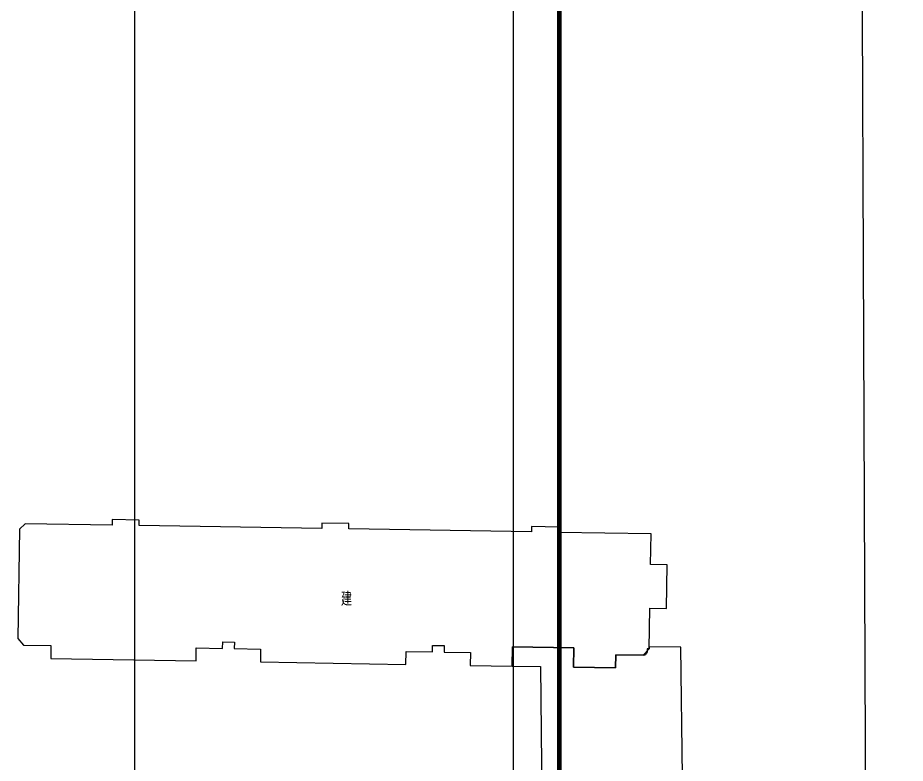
# Model space of a CAD drawing. Extents: x 30227 to 490047, y 105157 to 588160.
# Drawn here: x 52170 to 148222, y 257053 to 337683 of the extents above; entities that cross this region are included whole.
import ezdxf
from ezdxf.enums import TextEntityAlignment as Align

# ---------------------------------------------------------------- set-up
doc = ezdxf.new("R2010")
doc.units = 0
doc.header["$LTSCALE"] = 1000
doc.header["$MEASUREMENT"] = 0
doc.layers.add('dx', color=251, linetype='Continuous')
doc.layers.add('TK', color=7, linetype='Continuous')
doc.styles.add('HZ', font='rs.shx', dxfattribs={"width": 0.8, "bigfont": 'hztxt.shx'})

# ---------------------------------------------------------------- blocks, each defined once
blk = doc.blocks.new('A$C467003D0')
blk.add_lwpolyline([(0.0005834102630615, -0.0001151412725449), (84100.00058341026, -0.0001151412725449), (84100.00058341026, 59399.99988485872), (0.0005834102630615, 59399.99988485872)], close=True)
at = {"const_width": 100}
blk.add_lwpolyline([(2500.000583410263, 999.9998848587275), (83100.00058341026, 999.9998848587275), (83100.00058341026, 58399.99988485873), (2500.000583410263, 58399.99988485873)], close=True, dxfattribs=at)

msp = doc.modelspace()

# ---------------------------------------------------------------- linework, layer by layer
at = {"layer": 'dx', "linetype": 'Continuous', "elevation": 5366.022990557131, "flags": 128}
msp.add_lwpolyline([(109160.0908386252, 457009.7706457572), (134711.2002383015, 456480.768535276, -0.2586059692184025), (143117.2362243674, 443158.7113596398), (144102.9229231618, 206395.9577189881)], format="xyb", dxfattribs=at)
msp.add_lwpolyline([(109160.0908386252, 457009.7706457572), (134711.2002383015, 456480.768535276, -0.2586059692184025), (143117.2362243674, 443158.7113596398), (144102.9229231618, 206395.9577189881)], format="xyb", dxfattribs=at)
at = {"layer": 'dx'}
msp.add_lwpolyline([(122450.8873008035, 278522.5834585625), (120651.1295429013, 278552.1135264832), (120705.2679055474, 281851.6691810089), (110706.6133089803, 282015.7250577408), (110716.10942991, 282594.9258824784), (107776.7171046279, 282656.9649096925), (107766.9870701573, 282063.9572259385), (88009.66721351366, 282388.1318909127), (88019.5032593749, 282988.0512329537), (85079.8780502818, 283036.2840033967), (85070.04094166974, 282436.3640724618), (65312.75459892969, 282761.7041961151), (65322.57891006689, 283360.4577175576), (62382.88568194132, 283405.4909845788), (62373.11660464029, 282808.7705608803), (52974.38121671896, 282962.983698507), (52364.61849863748, 282372.9078432519), (52170.35461123209, 270534.5024458367), (52798.80637605409, 269824.0961533982), (55758.40816028337, 269775.5356146294), (55735.44022114496, 268375.7241245705), (71473.32279975634, 268117.5001694161), (71496.29063530188, 269517.3122745949), (74345.92165620546, 269470.5561095673), (74357.40556903103, 270170.4618565041), (75617.2360468648, 270149.7902018029), (75605.752144172, 269449.885072847), (78455.35429616194, 269403.1293808419), (78432.38647074919, 268003.3178926903), (94170.26881964426, 267745.0939413506), (94193.23675186854, 269144.9048143822), (97042.867778971, 269098.1492682892), (97054.3516917966, 269798.055012365), (98314.18217952471, 269777.3839713532), (98302.69818086844, 269077.4782229859), (101152.285869076, 269030.7227708298), (101129.332563474, 267630.9110499818), (105668.7073440097, 267556.429300924), (105703.1590922616, 269656.1471358735), (112362.2631011746, 269546.8853184182), (112327.8112768672, 267447.1680847603), (116867.2004872105, 267372.6861125428), (116890.1684089444, 268772.4982062775), (119849.7701947234, 268723.9376765687), (120501.1680030368, 269413.3438326317), (120573.3670502446, 273812.7517515618), (122373.1248883746, 273783.2216917473)], close=True, dxfattribs=at)
at = {"layer": 'dx', "linetype": 'Continuous', "elevation": 6.738861790385096, "flags": 128}
msp.add_lwpolyline([(109005.4294826529, 242847.192018171), (124247.8501398108, 243018.5207597214), (124197.9328850053, 247458.2592936951), (122698.0212486527, 247441.3952371079), (122606.2814121984, 255600.9141608674), (124106.1931510709, 255617.7778073746), (123949.0193721793, 269597.1460024316), (120504.0970392964, 269653.6690570313), (120500.1670077584, 269413.699962278), (120300.1930357955, 269416.9808165032), (120295.9275975964, 269157.014468332, -0.414213681313994), (119848.7663653634, 268724.2907978494), (116889.1519076369, 268772.8510447938), (116866.1839820884, 267373.0330358941), (112326.7754120372, 267447.5156790215), (112361.2272491, 269547.2420774895), (105702.0947192452, 269656.5040689904), (105667.6427796624, 267556.7772604424), (108731.4956136487, 267506.5066544015)], format="xyb", close=True, dxfattribs=at)
msp.add_lwpolyline([(109005.4294826529, 242847.192018171), (124247.8501398108, 243018.5207597214), (124197.9328850053, 247458.2592936951), (122698.0212486527, 247441.3952371079), (122606.2814121984, 255600.9141608674), (124106.1931510709, 255617.7778073746), (123949.0193721793, 269597.1460024316), (120504.0970392964, 269653.6690570313), (120500.1670077584, 269413.699962278), (120300.1930357955, 269416.9808165032), (120295.9275975964, 269157.014468332, -0.414213681313994), (119848.7663653634, 268724.2907978494), (116889.1519076369, 268772.8510447938), (116866.1839820884, 267373.0330358941), (112326.7754120372, 267447.5156790215), (112361.2272491, 269547.2420774895), (105702.0947192452, 269656.5040689904), (105667.6427796624, 267556.7772604424), (108731.4956136487, 267506.5066544015)], format="xyb", close=True, dxfattribs=at)
at = {"layer": 'TK', "linetype": 'Continuous'}
msp.add_line((64808.05831368189, 588159.5272203881), (64808.05831368189, 105157.4578134018), dxfattribs=at)

# ---------------------------------------------------------------- block references
at = {"linetype": 'Continuous', "xscale": 5, "yscale": 5, "zscale": 5, "rotation": 270.0000019763304}
msp.add_blockref('A$C467003D0', (105773.5436073087, 537659.2616282898), dxfattribs=at)

# ---------------------------------------------------------------- texts
at = {"layer": 'dx', "linetype": 'Continuous', "style": 'HZ', "width": 0.8}
msp.add_text('建', height=1500.00642673047, dxfattribs=at).set_placement((87749.9785167716, 274901.7186905343), align=Align.MIDDLE)
msp.add_text('建', height=1500.00642673047, dxfattribs=at).set_placement((87749.9785167716, 274901.7186905343), align=Align.MIDDLE)

doc.saveas('drawing.dxf')
